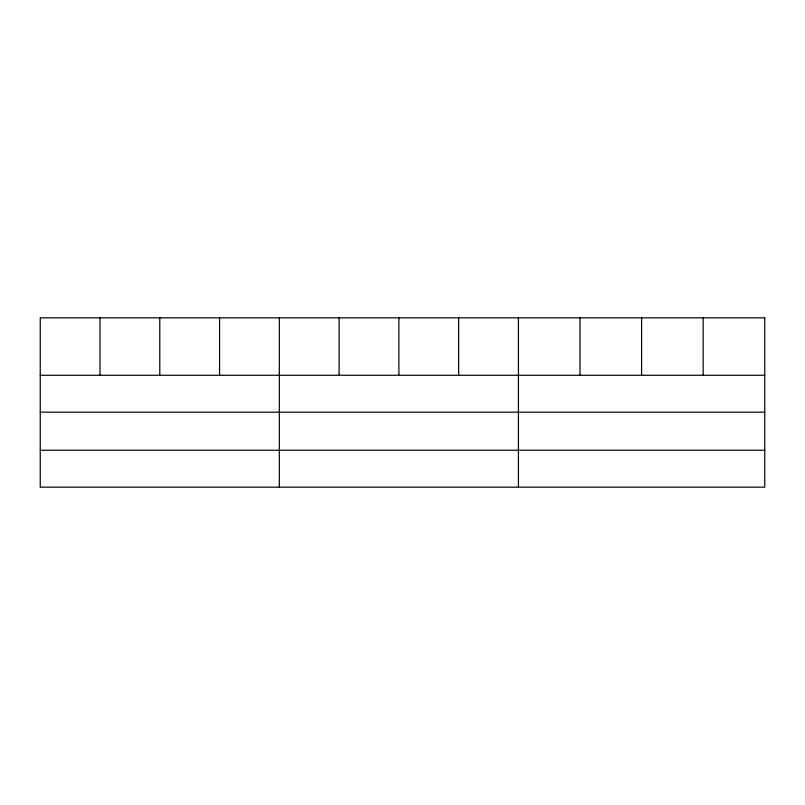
<?xml version="1.0" encoding="UTF-8"?>
<svg xmlns="http://www.w3.org/2000/svg" width="805" height="805" viewBox="0 0 805 805"><rect width="100%" height="100%" fill="white"/><g stroke="black" fill="none" stroke-linecap="round" stroke-linejoin="round"><path stroke-width="1.21" d="M40.25 375.271L764.75 375.271M40.25 412.19L764.75 412.19M40.25 450.237L764.75 450.237M703.168 317.834L703.168 375.271M641.585 317.834L641.585 375.271M580.003 317.834L580.003 375.271M518.42 317.834L518.42 487.166M458.649 317.834L458.649 375.271M398.877 317.834L398.877 375.271M339.106 317.834L339.106 375.271M279.335 317.834L279.335 487.166M219.564 317.834L219.564 375.271M159.793 317.834L159.793 375.271M100.021 317.834L100.021 375.271M764.75 317.834L40.25 317.834L40.25 487.166L764.75 487.166L764.75 317.834"/></g></svg>
